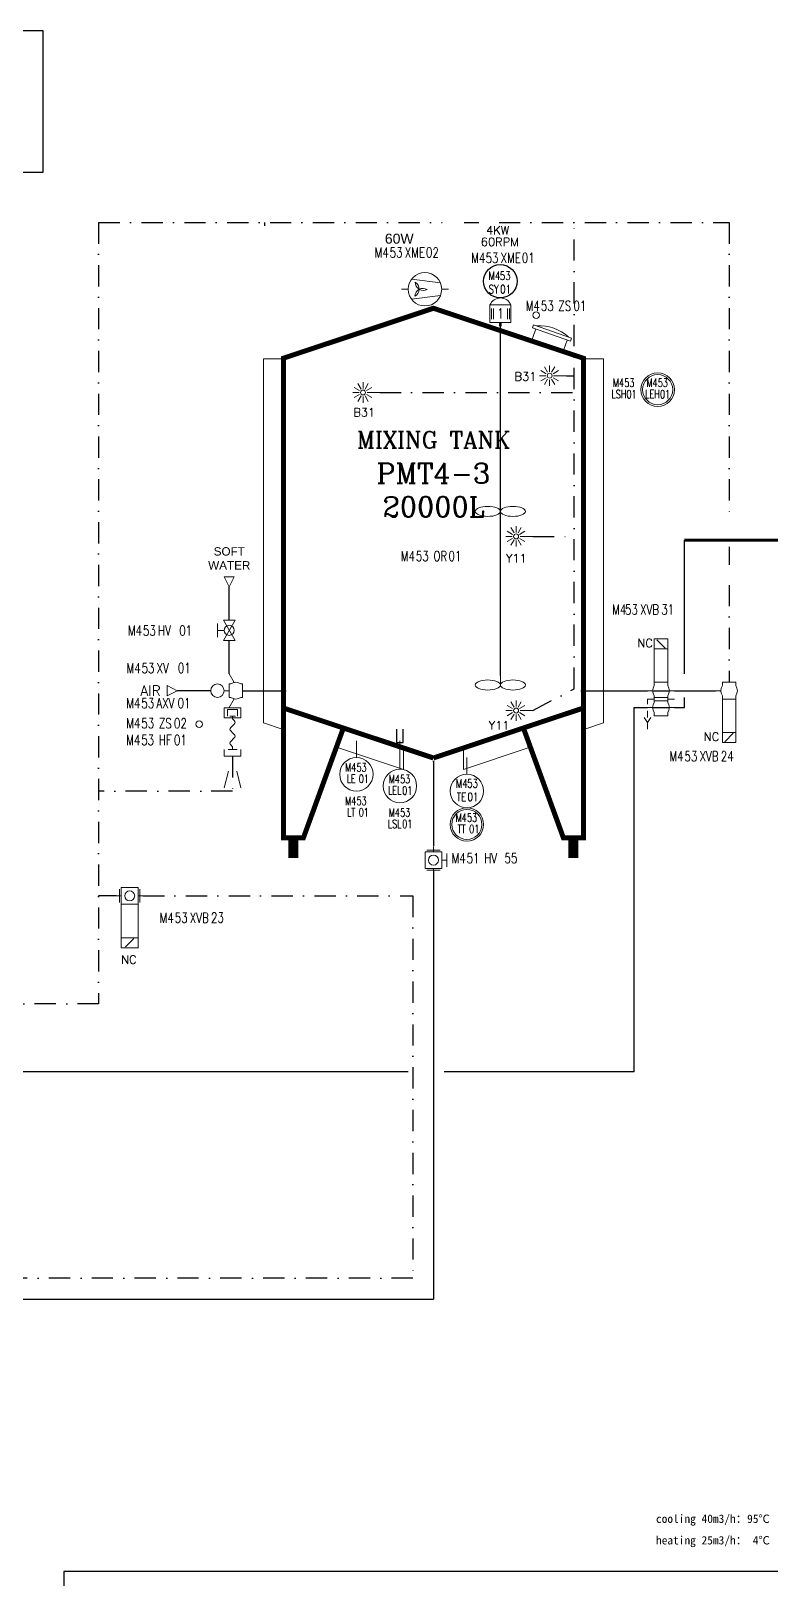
# Model space of a CAD drawing. Header units: inches. Extents: x 10544 to 11608, y 23833 to 24615.
# Drawn here: x 11099.6 to 11320.3, y 24152.4 to 24615 of the extents above; entities that cross this region are included whole.
import ezdxf
from ezdxf.enums import TextEntityAlignment as Align

# ---------------------------------------------------------------- set-up
doc = ezdxf.new("R2010")
doc.units = ezdxf.units.IN
doc.header["$MEASUREMENT"] = 0
doc.linetypes.add('DASHDOT2', pattern=[12.7, 6.35, -3.175, 0, -3.175])
for name, color, linetype in [('14 Pipe Water Cold', 142, 'Continuous'), ('CUVERIE', 7, 'Continuous'), ('DIAMETRE', 7, 'Continuous'), ('MATERIEL-DIVERS', 7, 'Continuous'), ('REPERES', 7, 'Continuous'), ('techn-data', 7, 'Continuous'), ('TEXTE', 7, 'Continuous'), ('TEXTES', 7, 'Continuous'), ('TUYAUTERIE-AIR INSTRUMENT', 3, 'Continuous'), ('TUYAUTERIE-NEP', 4, 'DASHDOT2'), ('TUYAUTERIE-PROCESS', 30, 'Continuous'), ('TXT_FR', 7, 'Continuous'), ('VANNES', 7, 'Continuous')]:
    doc.layers.add(name, color=color, linetype=linetype)
for name, color, linetype, lineweight in [('19 Pipe Process', 30, 'Continuous', 30), ('31 Equipment', 7, 'Continuous', 9), ('33 Instruments Labels', 7, 'Continuous', 9), ('Pipe-process', 30, 'Continuous', 70)]:
    doc.layers.add(name, color=color, linetype=linetype, lineweight=lineweight)
doc.layers.get('REPERES').off()
doc.styles.add('ROMANC', font='romanc')
doc.styles.add('ROMANS', font='ROMANS.SHX')
doc.styles.add('ROMANT', font='romant')
doc.styles.get("Standard").update_dxf_attribs({"font": 'arial.ttf'})

# ---------------------------------------------------------------- blocks, each defined once
blk = doc.blocks.new('APV-TNK-INSULAT-12')
at = {"layer": '31 Equipment', "color": 7}
for p, q in [((-24.95, 67), (-28.22, 67)), ((-28.22, 67), (-28.22, 6.51)), ((24.95, 67), (28.22, 67)), ((28.22, 67), (28.22, 6.51)), ((-28.22, 6.51), (-24.95, 5.42)), ((28.22, 6.51), (24.95, 5.42)), ((-15.74, 2.35), (-4.98, -1.24)), ((-4.98, -1.24), (-4.98, 2.26)), ((15.74, 2.35), (4.98, -1.24)), ((4.98, -1.24), (4.98, 2.26))]:
    blk.add_line(p, q, dxfattribs=at)
at = {"layer": '31 Equipment'}
for p, q in [((-24.95, 5.42), (-24.95, 67)), ((24.95, 5.42), (24.95, 67)), ((-15.74, 2.35), (-14.94, 5.58)), ((-14.94, 5.58), (-4.98, 2.26)), ((14.94, 5.58), (4.98, 2.26)), ((15.74, 2.35), (14.94, 5.58))]:
    blk.add_line(p, q, dxfattribs=at)
at = {"layer": '31 Equipment', "ltscale": 38}
blk.add_point((0, 0), dxfattribs=at)
blk = doc.blocks.new('APV-TNK-ACC-MANHOLE-1')
at = {"layer": '31 Equipment'}
for p, q in [((-6, 3), (-6, 4)), ((-6, 4), (6, 4)), ((-6, 3), (6, 3)), ((-5, 0), (-5, 3)), ((5, 3), (5, 0)), ((6, 3), (6, 4))]:
    blk.add_line(p, q, dxfattribs=at)
blk.add_arc((0, -8), 13, 67.3801, 112.6199, dxfattribs=at)
blk = doc.blocks.new('APV-TNK-GEN-11')
at = {"layer": '31 Equipment', "color": 7}
for points, const_width in [([(-14.94, 21.58), (-21.58, 3.32), (-24.9, 3.32), (-24.9, 83), (0, 91.3), (24.9, 83), (24.9, 3.32), (21.58, 3.32), (14.94, 21.58)], 0.83), ([(-24.9, 24.9), (0, 16.6)], 0.83), ([(24.9, 24.9), (0, 16.6)], 0.83), ([(-23.24, 3.32), (-23.24, 0)], 1.66), ([(23.24, 3.32), (23.24, 0)], 1.66)]:
    blk.add_lwpolyline(points, dxfattribs=dict(at, const_width=const_width))
at = {"layer": '31 Equipment', "ltscale": 38}
blk.add_point((0, 16), dxfattribs=at)
blk = doc.blocks.new('APV-INS-F-L-LS')
at = {"layer": '31 Equipment'}
for radius in [5, 4.5]:
    blk.add_circle((0, 0), radius, dxfattribs=at)
at = {"layer": '33 Instruments Labels', "style": 'ROMANS', "width": 0.8}
blk.add_attdef('LS?', text='', height=3, dxfattribs=at).set_placement((0, 0), align=Align.MIDDLE)
blk = doc.blocks.new('APV-INS-POS-GEN-1')
at = {"layer": '31 Equipment', "color": 5}
blk.add_circle((0, 0), 1, dxfattribs=at)
blk = doc.blocks.new('APV-FTG-CONX-QUICK-1')
at = {"layer": '31 Equipment'}
for p, q in [((-0.5, 2.5), (2.5, 2.5)), ((-0.5, -2.5), (-0.5, 2.5)), ((0, 1.5), (2, 1.5)), ((0, 0.83), (0, -0.83)), ((2, 1.5), (2, -1.5)), ((2.5, 2.5), (2.5, -2.5)), ((2.5, -2.5), (-0.5, -2.5)), ((0, -0.83), (0, -0.83)), ((2, -1.5), (0, -1.5))]:
    blk.add_line(p, q, dxfattribs=at)
blk = doc.blocks.new('APV-FTG-CONX-HOSE-1')
at = {"layer": '31 Equipment'}
for p, q in [((-4.17, 0), (-5, 0)), ((4.17, 0), (5, 0))]:
    blk.add_line(p, q, dxfattribs=at)
for points in [[(-4.17, 0), (-3.63, 0.5), (-3.42, 0.71), (-3.13, 0.79), (-2.83, 0.71), (-2.58, 0.5), (-1.54, -0.5), (-1.33, -0.71), (-1.04, -0.79), (-0.75, -0.71), (-0.5, -0.5), (0, 0)], [(0, 0), (0.54, 0.5), (0.75, 0.71), (1.04, 0.79), (1.33, 0.71), (1.58, 0.5), (2.62, -0.5), (2.83, -0.71), (3.12, -0.79), (3.42, -0.71), (3.67, -0.5), (4.17, 0)]]:
    blk.add_lwpolyline(points, dxfattribs=at)
blk = doc.blocks.new('APV-FTG-CONX-SCREWED-1')
at = {"layer": '31 Equipment'}
for p, q in [((0, 2.5), (2, 2.5)), ((0, 1.33), (0, -1.33)), ((2, 2.5), (2, -2.5)), ((0, -1.33), (0, -1.33)), ((2, -2.5), (0, -2.5))]:
    blk.add_line(p, q, dxfattribs=at)
blk = doc.blocks.new('APV-FCE-GEN-REDCON-1')
at = {"layer": '31 Equipment', "color": 7}
for p, q in [((-2.5, 2.5), (2.5, 1.25)), ((2.5, 1.25), (2.5, 1.25)), ((2.5, -1.25), (-2.5, -2.5))]:
    blk.add_line(p, q, dxfattribs=at)
blk = doc.blocks.new('APV-SIGN-ARW-FLOW-1')
at = {"layer": '31 Equipment'}
for p, q in [((-1.5, -1.5), (-1.5, 1.5)), ((-1.5, 1.5), (1.5, 0)), ((1.5, 0), (-1.5, -1.5))]:
    blk.add_line(p, q, dxfattribs=at)
blk = doc.blocks.new('APV-VLV-SSEAT-SW41-3')
at = {"layer": '31 Equipment', "ltscale": 38}
for p, q in [((1.25, 15.25), (-1.25, 12.75)), ((-2, 2.5), (-2, 1.5)), ((2, 2.5), (2, 1.5)), ((2.5, 0), (4, 0)), ((-2, -2.5), (-2, -1.5)), ((2, -2.5), (-2, -2.5)), ((-2, -2.5), (2, -2.5)), ((0, -2.5), (0, -5)), ((2, -2.5), (2, -1.5))]:
    blk.add_line(p, q, dxfattribs=at)
for points in [[(-2, 12.5), (2, 12.5), (2, 15.5), (-2, 15.5)], [(-2, 2.5), (2, 2.5), (2, 12.5), (-2, 12.5)]]:
    blk.add_lwpolyline(points, close=True, dxfattribs=at)
for start, end in [(143.1301, 216.8699), (323.1301, 36.8699)]:
    blk.add_arc((0, 0), 2.5, start, end, dxfattribs=at)
blk = doc.blocks.new('APV-TNK-ACC-AGIT-1')
at = {"layer": '31 Equipment'}
blk.add_line((0, 0), (0, -8), dxfattribs=at)
for centre in [(-2.5, -8), (2.5, -8)]:
    blk.add_ellipse(centre, major_axis=(-2.5, 0), ratio=0.4, dxfattribs=at)
blk = doc.blocks.new('APV-TNK-ACC-MOT-1')
at = {"layer": '31 Equipment', "color": 7}
for p, q in [((3.15, 6.4), (-3.15, 6.4)), ((-3.15, 6.4), (-3.15, 1.15)), ((-2.64, 5.35), (-2.64, 2.2)), ((-2.1, 5.35), (-2.1, 2.2)), ((2.1, 5.35), (2.1, 2.2)), ((2.66, 5.35), (2.66, 2.2)), ((3.15, 1.15), (3.15, 6.4)), ((-3.15, 1.15), (3.15, 1.15))]:
    blk.add_line(p, q, dxfattribs=at)
blk.add_arc((0, 5.09), 3.41, 22.6199, 157.3801, dxfattribs=at)
at = {"layer": '31 Equipment', "ltscale": 38}
blk.add_point((0, 0), dxfattribs=at)
at = {"layer": '31 Equipment', "color": 7}
blk.add_trace([(-0.39, 0), (0.39, 0), (-0.39, 1.15), (0.39, 1.15)], dxfattribs=at)
at = {"layer": '31 Equipment', "style": 'ROMANT', "width": 0.8}
blk.add_text('1', height=3, dxfattribs=at).set_placement((0, 3.89), align=Align.MIDDLE)
blk = doc.blocks.new('INSTR-M-L-SY')
at = {"layer": 'MATERIEL-DIVERS', "color": 7}
blk.add_circle((0, 0), 5, dxfattribs=at)
blk = doc.blocks.new('APV-VLV-BFLY-SVS-3')
at = {"layer": '31 Equipment', "ltscale": 38}
for p, q in [((1.25, 15.25), (-1.25, 12.75)), ((-2.5, 0), (-4, 0)), ((2.5, 2.5), (-2.5, 2.5)), ((-2.5, 2.5), (-2.5, -2.5)), ((2.5, -2.5), (2.5, 2.5)), ((2.5, 0), (4, 0)), ((-2.5, -2.5), (2.5, -2.5))]:
    blk.add_line(p, q, dxfattribs=at)
at = {"layer": '31 Equipment'}
for p, q in [((-3, 2), (-3, -2)), ((3, -2), (3, 2))]:
    blk.add_line(p, q, dxfattribs=at)
at = {"layer": '31 Equipment', "ltscale": 38}
for points in [[(-2.5, 12.5), (2.5, 12.5), (2.5, 15.5), (-2.5, 15.5)], [(-2.5, 2.5), (2.5, 2.5), (2.5, 12.5), (-2.5, 12.5)]]:
    blk.add_lwpolyline(points, close=True, dxfattribs=at)
blk.add_circle((0, 0), 1.5, dxfattribs=at)
blk = doc.blocks.new('APV-VLV-DSEAT-SDE44-3')
at = {"layer": '31 Equipment', "ltscale": 38}
for p, q in [((1.25, 20.25), (-1.25, 17.75)), ((-2.5, 5), (-4, 5)), ((-2, 7.5), (-2, 6.5)), ((2, 7.5), (2, 6.5)), ((2.5, 5), (4, 5)), ((-2, 2.5), (-4, 2.5)), ((-2.5, 0), (-4, 0)), ((2, 2.5), (4, 2.5)), ((2.5, 0), (4, 0)), ((4, 2.5), (4, 1)), ((-2, -2.5), (-2, -1.5)), ((2, -2.5), (2, -1.5)), ((4, -4.5), (3, -3)), ((4, -1), (4, -3)), ((5, -3), (4, -4.5)), ((4, -4.5), (4, -6.5))]:
    blk.add_line(p, q, dxfattribs=at)
at = {"layer": '31 Equipment', "lineweight": 30}
for p, q in [((2.5, 5), (-2.5, 5)), ((2.5, 0), (-2.5, 0))]:
    blk.add_line(p, q, dxfattribs=at)
at = {"layer": '31 Equipment'}
for p, q in [((-2, 3), (-2, 3.5)), ((-2, 1.5), (-2, 2.5)), ((2, 3), (2, 3.5)), ((2, 1.5), (2, 2.5)), ((-2, -2.5), (2, -2.5))]:
    blk.add_line(p, q, dxfattribs=at)
at = {"layer": '31 Equipment', "ltscale": 38}
for points in [[(-2, 17.5), (2, 17.5), (2, 20.5), (-2, 20.5)], [(-2, 7.5), (2, 7.5), (2, 17.5), (-2, 17.5)], [(-2, 3), (2, 3), (2, 2), (-2, 2)]]:
    blk.add_lwpolyline(points, close=True, dxfattribs=at)
for centre, start, end in [((0, 5), 143.1301, 216.8699), ((0, 5), 323.1301, 36.8699), ((0, 0), 143.1301, 216.8699), ((0, 0), 323.1301, 36.8699)]:
    blk.add_arc(centre, 2.5, start, end, dxfattribs=at)
blk = doc.blocks.new('APV-TNK-ACC-SPRAYBALL-1')
at = {"layer": '31 Equipment'}
for p, q in [((0, -3.81), (0, 0)), ((-1.03, -4.4), (-2.65, -3.47)), ((-0.6, -3.97), (-1.53, -2.35)), ((0.6, -3.97), (1.53, -2.35)), ((1.03, -4.4), (2.65, -3.47)), ((-1.19, -5), (-3.05, -5)), ((-1.03, -5.6), (-2.65, -6.53)), ((-0.6, -6.03), (-1.53, -7.65)), ((0, -6.19), (0, -8.05)), ((0.6, -6.03), (1.53, -7.65)), ((1.03, -5.6), (2.65, -6.53)), ((1.19, -5), (3.05, -5))]:
    blk.add_line(p, q, dxfattribs=at)
blk.add_circle((0, -5), 0.738, dxfattribs=at)
blk = doc.blocks.new('REPINS2')
at = {"layer": 'TEXTES', "style": 'ROMANS', "width": 0.7}
for tag, p in [('ZONE', (-3.35, 0.8)), ('SOUSZONE', (0.05, 0.8)), ('NUM', (0.7, -2.6))]:
    blk.add_attdef(tag, p, '', height=2.5, dxfattribs=at)
blk.add_attdef('ELEMENT', text='', height=2.5, dxfattribs=at).set_placement((-1.56, -2.59), align=Align.CENTER)
blk = doc.blocks.new('REPNORM')
at = {"layer": 'TEXTES', "style": 'ROMANS', "width": 0.75}
for tag, p in [('ZONE', (-9.75, -1.25)), ('SOUSZONE', (-5.25, -1.25)), ('ELEMENT', (0, -1.25)), ('NUM', (4.5, -1.25))]:
    blk.add_attdef(tag, p, '', height=3, dxfattribs=at)
blk = doc.blocks.new('REPNORM1')
at = {"layer": 'TEXTES', "style": 'ROMANS', "width": 0.75}
for tag, p in [('ZONE', (-9.75, -1.25)), ('SOUSZONE', (-5.25, -1.25)), ('ELEMENT', (-0.75, -1.25)), ('NUM', (5.59, -1.22))]:
    blk.add_attdef(tag, p, '', height=3, dxfattribs=at)
blk = doc.blocks.new('APV-INS-M-L-LE2')
at = {"layer": '31 Equipment', "color": 7}
blk.add_line((5, 0), (13, 0), dxfattribs=at)
at = {"layer": '31 Equipment', "lineweight": 25}
blk.add_lwpolyline([(17, 1), (13, 1), (13, 0), (13, -1), (17, -1)], dxfattribs=at)
at = {"layer": '31 Equipment', "color": 7}
blk.add_circle((0, 0), 5, dxfattribs=at)
at = {"layer": '33 Instruments Labels', "style": 'ROMANS', "width": 0.8}
blk.add_attdef('LE?', text='', height=3, dxfattribs=at).set_placement((0, 0), align=Align.MIDDLE)
blk = doc.blocks.new('APV-INS-M-L-TE')
at = {"layer": '31 Equipment', "color": 7}
blk.add_line((0, -5), (0, -10), dxfattribs=at)
blk.add_circle((0, 0), 5, dxfattribs=at)
at = {"layer": '33 Instruments Labels', "style": 'ROMANS', "width": 0.8, "flags": 8}
blk.add_attdef('TE', text='', height=3, dxfattribs=at).set_placement((0, 0), align=Align.MIDDLE)
blk = doc.blocks.new('APV-INS-F-L-TT')
at = {"layer": '31 Equipment'}
for radius in [5, 4.5]:
    blk.add_circle((0, 0), radius, dxfattribs=at)
blk = doc.blocks.new('REPINS')
at = {"layer": 'TEXTES', "style": 'ROMANS', "width": 0.75}
for tag, p in [('ZONE', (-3.3, 1)), ('SOUSZONE', (0.1, 1)), ('NUM', (0.2, -3))]:
    blk.add_attdef(tag, p, '', height=2.5, dxfattribs=at)
blk.add_attdef('ELEMENT', text='', height=2.5, dxfattribs=at).set_placement((-0.2, -3), align=Align.RIGHT)
blk = doc.blocks.new('APV-INS-M-L-LE1')
at = {"layer": '31 Equipment', "color": 7}
blk.add_line((0, -5), (0, -10), dxfattribs=at)
blk.add_circle((0, 0), 5, dxfattribs=at)
blk = doc.blocks.new('APV-PMP-GEN-FAN-1')
at = {"layer": '31 Equipment', "ltscale": 38}
for p, q in [((-5, 0), (-7, 0)), ((5, 0), (7, 0))]:
    blk.add_line(p, q, dxfattribs=at)
at = {"layer": '31 Equipment', "color": 7}
for p, q in [((4.62, 1.91), (-4.01, 2.99)), ((-3.44, 2.92), (-3.44, 2.92)), ((-4.03, -2.96), (4.65, -1.85))]:
    blk.add_line(p, q, dxfattribs=at)
blk.add_circle((0, 0), 5, dxfattribs=at)
for centre, radius, start, end in [((-4.14, 0.04), 2.42, 297.7105, 59.0333), ((-0.6, -2.14), 2.41, 57.3705, 179.0726), ((-0.42, 2.11), 2.48, 179.801, 296.7761)]:
    blk.add_arc(centre, radius, start, end, dxfattribs=at)
blk = doc.blocks.new('APV-VLV-SAMPL-PRD20-2')
at = {"layer": '31 Equipment', "ltscale": 38}
for p, q in [((-2.54, 2.44), (-4, 5)), ((-5.5, 0), (-4, 0)), ((-4, 2), (-3.5, 2)), ((-4, -2), (-4, 2)), ((-0.5, 2), (0, 2)), ((0, -2), (0, 2)), ((0, -2), (0, 2)), ((-4, -2), (-3.5, -2)), ((-2.54, -2.44), (-4, -5)), ((-0.5, -2), (0, -2))]:
    blk.add_line(p, q, dxfattribs=at)
at = {"layer": '31 Equipment'}
blk.add_circle((-7.5, 0), 2, dxfattribs=at)
at = {"layer": '31 Equipment', "ltscale": 38}
for start, end in [(53.1301, 126.8699), (233.1301, 306.8699)]:
    blk.add_arc((-2, 0), 2.5, start, end, dxfattribs=at)
blk = doc.blocks.new('APV-VLVM-BALL-KHV+MF-1')
at = {"layer": '31 Equipment', "ltscale": 38}
for p, q in [((-3, 0), (-4, 0)), ((3, 0), (4, 0))]:
    blk.add_line(p, q, dxfattribs=at)
at = {"layer": '31 Equipment'}
for p, q in [((-3, 1.734), (-3, -1.734)), ((-3, -1.734), (3, 1.734)), ((3, -1.734), (-3, 1.734)), ((-2, 3.5), (2, 3.5)), ((0, 1.5), (0, 3.5)), ((3, 1.734), (3, -1.734))]:
    blk.add_line(p, q, dxfattribs=at)
blk.add_circle((0, 0), 1.5, dxfattribs=at)
blk = doc.blocks.new('APV-VLVM-BFLY-SVS-1')
at = {"layer": '31 Equipment', "ltscale": 38}
for p, q in [((-2.5, 0), (-4, 0)), ((2.5, 2.5), (-2.5, 2.5)), ((-2.5, 2.5), (-2.5, -2.5)), ((-2, 4), (2, 4)), ((0, 2.5), (0, 4)), ((2.5, -2.5), (2.5, 2.5)), ((2.5, 0), (4, 0)), ((-2.5, -2.5), (2.5, -2.5))]:
    blk.add_line(p, q, dxfattribs=at)
at = {"layer": '31 Equipment'}
for p, q in [((-3, 2), (-3, -2)), ((3, -2), (3, 2))]:
    blk.add_line(p, q, dxfattribs=at)
at = {"layer": '31 Equipment', "ltscale": 38}
blk.add_circle((0, 0), 1.5, dxfattribs=at)

msp = doc.modelspace()

# ---------------------------------------------------------------- linework, layer by layer
at = {"layer": '14 Pipe Water Cold'}
for p, q in [((11158.78, 24438.74), (11158.78, 24448.77)), ((11158.78, 24422.7), (11158.78, 24432.74))]:
    msp.add_line(p, q, dxfattribs=at)
at = {"layer": '19 Pipe Process'}
for p, q in [((11294.78, 24422.7), (11294.78, 24462.7)), ((11162.78, 24417.7), (11175.78, 24417.7)), ((11263.78, 24417.7), (11276.78, 24417.7)), ((11276.78, 24417.7), (11283.78, 24417.7)), ((11291.78, 24417.7), (11304.1, 24417.7)), ((11294.78, 24412.7), (11294.78, 24415.66)), ((11279.78, 24303.69), (11279.78, 24412.7)), ((11279.78, 24412.7), (11283.78, 24412.7)), ((11291.78, 24412.7), (11294.78, 24412.7)), ((11219.78, 24396.7), (11219.78, 24371.2)), ((11219.78, 24363.95), (11219.78, 24235.79)), ((11212.29, 24303.69), (10979.47, 24303.69)), ((11279.78, 24303.69), (11223.03, 24303.69)), ((10889.78, 24235.79), (11219.78, 24235.79))]:
    msp.add_line(p, q, dxfattribs=at)
msp.add_lwpolyline([(11351.36, 24154.3), (11109.41, 24154.3), (11109.41, 24038.63)], dxfattribs=at)
at = {"layer": '31 Equipment'}
msp.add_line((11209.78, 24395.7), (11209.78, 24402.7), dxfattribs=at)
at = {"layer": 'MATERIEL-DIVERS'}
msp.add_line((11239.78, 24422.2), (11239.78, 24526.7), dxfattribs=at)
msp.add_lwpolyline([(10903.22, 24614.96), (10903.22, 24572.74), (11103.22, 24572.74), (11103.22, 24614.96)], close=True, dxfattribs=at)
at = {"layer": 'Pipe-process'}
msp.add_lwpolyline([(11406.96, 24205.87), (11406.96, 24175.87), (11387.02, 24175.87), (11387.02, 24154.26), (11607.58, 24154.26), (11607.58, 24462.7), (11294.78, 24462.7)], dxfattribs=at)
at = {"layer": 'TUYAUTERIE-AIR INSTRUMENT'}
msp.add_line((11153.28, 24417.7), (11143.28, 24417.7), dxfattribs=at)
at = {"layer": 'TUYAUTERIE-NEP'}
for p, q in [((11119.78, 24557.7), (11222.35, 24557.7)), ((11119.78, 24557.7), (11119.78, 24324.05)), ((11169.47, 24556.7), (11169.47, 24557.7)), ((11228.99, 24557.7), (11233.4, 24557.7)), ((11239.4, 24557.7), (11308.1, 24557.7)), ((11261.86, 24418.29), (11261.86, 24557.7)), ((11308.1, 24557.7), (11308.1, 24470.28)), ((11259.51, 24511.87), (11261.86, 24511.87)), ((11203.76, 24506.86), (11261.86, 24506.86)), ((11249.48, 24463.83), (11261.86, 24463.83)), ((11308.1, 24460.74), (11308.1, 24455.28)), ((11308.1, 24449.28), (11308.1, 24420.2)), ((11249.48, 24411.75), (11261.86, 24418.29)), ((11159.78, 24398.11), (11159.78, 24387.7)), ((11159.78, 24387.7), (11119.78, 24387.7)), ((11125.05, 24356.33), (11119.78, 24356.33)), ((11133.05, 24356.33), (11213.65, 24356.33)), ((11213.65, 24356.33), (11213.65, 24242.04)), ((11119.78, 24324.05), (10978.32, 24324.05)), ((11213.65, 24242.04), (10859.78, 24242.04))]:
    msp.add_line(p, q, dxfattribs=at)

# ---------------------------------------------------------------- block references
at = {"layer": '31 Equipment'}
for name, p, rotation in [('APV-SIGN-ARW-FLOW-1', (11158.78, 24450.27), 269.9999999999997), ('APV-VLVM-BALL-KHV+MF-1', (11158.78, 24435.74), 89.99999999999991), ('APV-INS-M-L-LE2', (11209.78, 24389.2), 90), ('APV-INS-M-L-LE1', (11196.78, 24392.7), 180), ('APV-INS-M-L-TE', (11229.78, 24387.7), 180)]:
    msp.add_blockref(name, p, dxfattribs=dict(at, rotation=rotation))
for name, p in [('APV-VLV-SAMPL-PRD20-2', (11162.78, 24417.7)), ('APV-INS-F-L-TT', (11229.78, 24377.7))]:
    msp.add_blockref(name, p, dxfattribs=at)
at = {"layer": '33 Instruments Labels'}
for name, p in [('INSTR-M-L-SY', (11239.76, 24540.12)), ('APV-INS-POS-GEN-1', (11149.78, 24407.7))]:
    msp.add_blockref(name, p, dxfattribs=at)
at = {"layer": '33 Instruments Labels', "xscale": -1}
for name, p in [('APV-INS-POS-GEN-1', (11250.46, 24529.98)), ('APV-INS-F-L-LS', (11286.78, 24507.7))]:
    msp.add_blockref(name, p, dxfattribs=at)
at = {"layer": '33 Instruments Labels', "xscale": -1, "rotation": 270}
for p in [(11259.51, 24511.87), (11203.76, 24506.86), (11249.48, 24463.83), (11249.48, 24411.75)]:
    msp.add_blockref('APV-TNK-ACC-SPRAYBALL-1', p, dxfattribs=at)
at = {"layer": '33 Instruments Labels', "yscale": 1.5, "zscale": 1.5}
for p, xscale in [((11239.78, 24483.31), 1.5), ((11239.78, 24431.4), -1.5)]:
    msp.add_blockref('APV-TNK-ACC-AGIT-1', p, dxfattribs=dict(at, xscale=xscale))
at = {"layer": 'CUVERIE'}
msp.add_blockref('APV-TNK-ACC-MOT-1', (11239.81, 24526.62), dxfattribs=at)
at = {"layer": 'CUVERIE', "xscale": -1.8, "yscale": 1.8, "zscale": 1.8}
for name, p in [('APV-TNK-GEN-11', (11219.78, 24367.7)), ('APV-TNK-INSULAT-12', (11219.78, 24396.34))]:
    msp.add_blockref(name, p, dxfattribs=at)
at = {"layer": 'CUVERIE', "xscale": -1, "rotation": 340.6180997303045}
msp.add_blockref('APV-TNK-ACC-MANHOLE-1', (11254.06, 24521.36), dxfattribs=at)
at = {"layer": 'MATERIEL-DIVERS'}
msp.add_blockref('APV-PMP-GEN-FAN-1', (11217.25, 24537.72), dxfattribs=at)
for name, p, rotation in [('APV-FTG-CONX-QUICK-1', (11159.78, 24410.11), 90.00000000000001), ('APV-FTG-CONX-HOSE-1', (11159.78, 24405.11), 90.00000000000001), ('APV-FTG-CONX-SCREWED-1', (11159.78, 24400.11), 270), ('APV-FCE-GEN-REDCON-1', (11159.78, 24391.11), 90.00000000000001)]:
    msp.add_blockref(name, p, dxfattribs=dict(at, rotation=rotation))
at = {"layer": 'REPERES'}
for name, p, values in [('REPNORM1', (11211.97, 24548.45), {'ZONE': 'M4', 'SOUSZONE': '53', 'ELEMENT': 'XME', 'NUM': '02'}), ('REPINS', (11239.54, 24539.5), {'ZONE': 'M4', 'SOUSZONE': '53', 'ELEMENT': 'SY', 'NUM': '01'}), ('REPNORM', (11257.11, 24532.51), {'ZONE': 'M4', 'SOUSZONE': '53', 'ELEMENT': 'ZS', 'NUM': '01'}), ('REPINS2', (11276.78, 24507.7), {'ZONE': 'M4', 'SOUSZONE': '53', 'NUM': '01', 'ELEMENT': 'LSH'}), ('REPINS2', (11286.78, 24507.7), {'ZONE': 'M4', 'SOUSZONE': '53', 'NUM': '01', 'ELEMENT': 'LEH'}), ('REPNORM', (11219.78, 24457.7), {'ZONE': 'M4', 'SOUSZONE': '53', 'ELEMENT': 'OR', 'NUM': '01'}), ('REPNORM1', (11138.26, 24435.4), {'ZONE': 'M4', 'SOUSZONE': '53', 'ELEMENT': 'HV', 'NUM': '01'}), ('REPNORM1', (11137.84, 24424.2), {'ZONE': 'M4', 'SOUSZONE': '53', 'ELEMENT': 'XV', 'NUM': '01'}), ('REPNORM1', (11137.78, 24413.7), {'ZONE': 'M4', 'SOUSZONE': '53', 'ELEMENT': 'AXV', 'NUM': '01'}), ('REPNORM', (11137.78, 24407.7), {'ZONE': 'M4', 'SOUSZONE': '53', 'ELEMENT': 'ZS', 'NUM': '02'}), ('REPNORM', (11137.75, 24402.7), {'ZONE': 'M4', 'SOUSZONE': '53', 'ELEMENT': 'HF', 'NUM': '01'}), ('REPNORM1', (11300.03, 24397.83), {'ZONE': 'M4', 'SOUSZONE': '53', 'ELEMENT': 'XVB', 'NUM': '24'}), ('REPINS2', (11196.78, 24392.7), {'ZONE': 'M4', 'SOUSZONE': '53', 'NUM': '01', 'ELEMENT': 'LE'}), ('REPINS2', (11209.78, 24389.2), {'ZONE': 'M4', 'SOUSZONE': '53', 'NUM': '01', 'ELEMENT': 'LEL'}), ('REPINS', (11229.78, 24387.7), {'ZONE': 'M4', 'SOUSZONE': '53', 'ELEMENT': 'TE', 'NUM': '01'}), ('REPINS2', (11196.78, 24382.7), {'ZONE': 'M4', 'SOUSZONE': '53', 'NUM': '01', 'ELEMENT': 'LT'}), ('REPINS2', (11209.78, 24379.2), {'ZONE': 'M4', 'SOUSZONE': '53', 'NUM': '01', 'ELEMENT': 'LSL'}), ('REPINS2', (11229.78, 24377.7), {'ZONE': 'M4', 'SOUSZONE': '53', 'NUM': '01', 'ELEMENT': 'TT'}), ('REPNORM', (11234.96, 24367.37), {'ZONE': 'M4', 'SOUSZONE': '51', 'ELEMENT': 'HV', 'NUM': ' 55'}), ('REPNORM1', (11147.75, 24349.55), {'ZONE': 'M4', 'SOUSZONE': '53', 'ELEMENT': 'XVB', 'NUM': '23'})]:
    msp.add_blockref(name, p, dxfattribs=at).add_auto_attribs(values)
ref = msp.add_blockref('REPNORM1', (11240.61, 24546.84), dxfattribs=at)
ref.add_attrib('ZONE', 'M4', (11231.06, 24545.59), dxfattribs={"layer": 'TEXTES', "height": 3, "style": 'ROMANS', "width": 0.75})
ref.add_attrib('SOUSZONE', '53', (11235.36, 24545.59), dxfattribs={"layer": 'TEXTES', "height": 3, "style": 'ROMANS', "width": 0.75})
ref.add_attrib('ELEMENT', 'XME', (11239.86, 24545.59), dxfattribs={"layer": 'TEXTES', "height": 3, "style": 'ROMANS', "width": 0.75})
ref.add_attrib('NUM', '01', (11246.19, 24545.61), dxfattribs={"layer": 'TEXTES', "height": 3, "style": 'ROMANS', "width": 0.75})
ref = msp.add_blockref('REPNORM1', (11282.27, 24441.7), dxfattribs=at)
ref.add_attrib('ZONE', 'M4', (11273.17, 24440.45), dxfattribs={"layer": 'TEXTES', "height": 3, "style": 'ROMANS', "width": 0.75})
ref.add_attrib('SOUSZONE', '53', (11277.02, 24440.45), dxfattribs={"layer": 'TEXTES', "height": 3, "style": 'ROMANS', "width": 0.75})
ref.add_attrib('ELEMENT', 'XVB', (11281.53, 24440.45), dxfattribs={"layer": 'TEXTES', "height": 3, "style": 'ROMANS', "width": 0.75})
ref.add_attrib('NUM', '31', (11287.86, 24440.48), dxfattribs={"layer": 'TEXTES', "height": 3, "style": 'ROMANS', "width": 0.75})
at = {"layer": 'TUYAUTERIE-PROCESS', "xscale": -1}
msp.add_blockref('APV-VLV-DSEAT-SDE44-3', (11287.78, 24412.7), dxfattribs=at)
at = {"layer": 'TUYAUTERIE-PROCESS', "rotation": 180}
msp.add_blockref('APV-VLV-SSEAT-SW41-3', (11308.1, 24417.7), dxfattribs=at)
at = {"layer": 'VANNES', "xscale": -1, "rotation": 180}
msp.add_blockref('APV-SIGN-ARW-FLOW-1', (11141.78, 24417.7), dxfattribs=at)
at = {"layer": 'VANNES'}
for name, p, rotation in [('APV-VLVM-BFLY-SVS-1', (11219.78, 24367.04), 270), ('APV-VLV-BFLY-SVS-3', (11129.05, 24356.33), 180)]:
    msp.add_blockref(name, p, dxfattribs=dict(at, rotation=rotation))

# ---------------------------------------------------------------- texts
at = {"layer": '31 Equipment', "insert": (11158.8, 24457.26), "char_height": 2.5, "attachment_point": 5}
msp.add_mtext_dynamic_manual_height_columns('SOFT WATER', width=13.7649, gutter_width=1, heights=[0], dxfattribs=at)
at = {"layer": '31 Equipment', "color": 1, "char_height": 2.5, "attachment_point": 3, "style": 'ROMANS'}
for s, insert, width in [('{\\fKaiTi|b0|i0|c134|p49;cooling 40m3/h：95℃}', (11320.3, 24171.37), 36.4074), ('{\\fKaiTi|b0|i0|c134|p49;heating 25m3/h： \\fKaiTi|b0|i0|c0|p49;4\\fKaiTi|b0|i0|c134|p49;℃}', (11320.3, 24164.93), 39.1939)]:
    msp.add_mtext(s, dxfattribs=dict(at, insert=insert, width=width))
at = {"layer": 'DIAMETRE'}
msp.add_text('60W', height=3, dxfattribs=at).set_placement((11205.27, 24551.35))
at = {"layer": 'techn-data', "style": 'ROMANS'}
for s, p in [('4KW', (11238.99, 24555.38)), ('60RPM', (11239.62, 24551.89)), ('B31', (11247.29, 24511.64)), ('B31', (11199.11, 24500.94)), ('Y11', (11244.57, 24457.29)), ('NC', (11283.04, 24431.94)), ('Y11', (11239.42, 24407.31)), ('NC', (11302.86, 24403.94)), ('NC', (11128.82, 24337.29))]:
    msp.add_text(s, height=2.5, dxfattribs=at).set_placement(p, align=Align.MIDDLE_CENTER)
at = {"layer": 'TEXTE', "style": 'ROMANS'}
msp.add_text('AIR', height=3, dxfattribs=at).set_placement((11135.28, 24417.7), align=Align.MIDDLE)
at = {"layer": 'TXT_FR', "width": 112.5, "attachment_point": 5, "style": 'ROMANC'}
for s, insert, char_height in [('MIXING TANK', (11219.78, 24492.7), 5), ('PMT4-3', (11219.78, 24482.7), 6), ('20000L', (11219.78, 24472.7), 6)]:
    msp.add_mtext(s, dxfattribs=dict(at, insert=insert, char_height=char_height))

doc.saveas('drawing.dxf')
